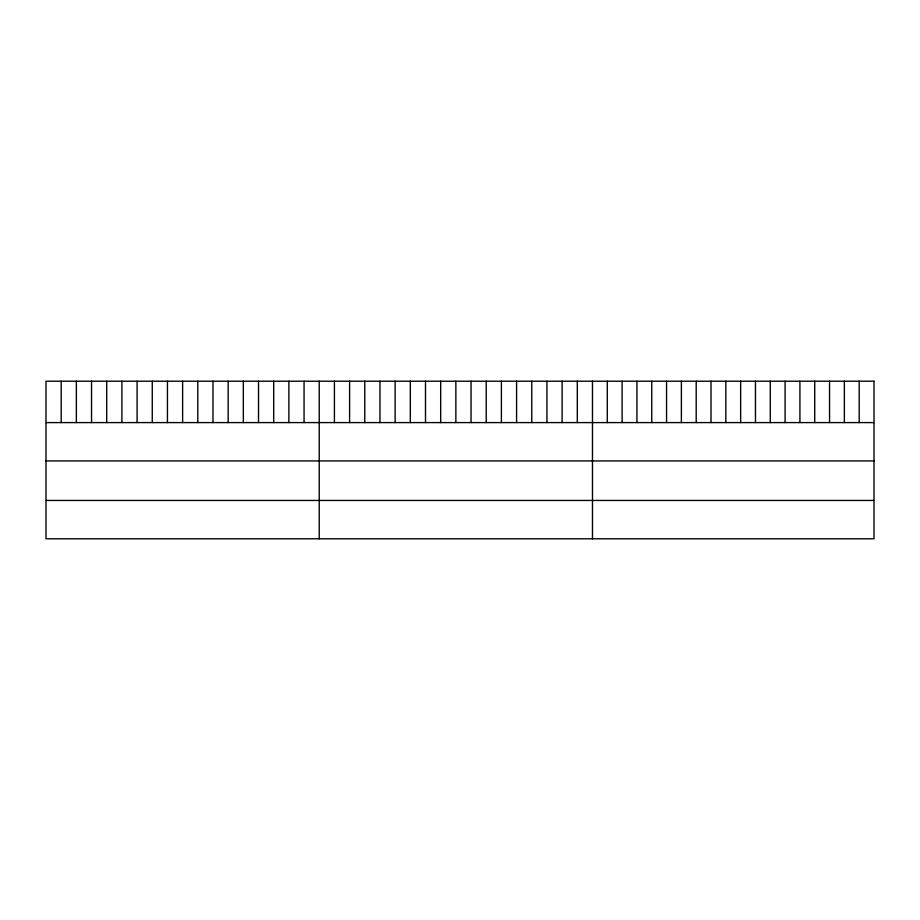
<?xml version="1.0" encoding="UTF-8"?>
<svg xmlns="http://www.w3.org/2000/svg" width="920" height="920" viewBox="0 0 920 920"><rect width="100%" height="100%" fill="white"/><g stroke="black" fill="none" stroke-linecap="round" stroke-linejoin="round"><path stroke-width="1.38" d="M46 422.591L874 422.591M46 460.931L874 460.931M46 500.445L874 500.445M859.188 381.213L859.188 422.591M844.364 381.213L844.364 422.591M829.553 381.213L829.553 422.591M814.729 381.213L814.729 422.591M799.917 381.213L799.917 422.591M785.093 381.213L785.093 422.591M770.281 381.213L770.281 422.591M755.469 381.213L755.469 422.591M740.646 381.213L740.646 422.591M725.834 381.213L725.834 422.591M711.01 381.213L711.01 422.591M696.198 381.213L696.198 422.591M681.386 381.213L681.386 422.591M666.563 381.213L666.563 422.591M651.751 381.213L651.751 422.591M636.928 381.213L636.928 422.591M622.115 381.213L622.115 422.591M607.292 381.213L607.292 422.591M592.48 381.213L592.48 538.786M577.3 381.213L577.3 422.591M562.12 381.213L562.12 422.591M546.94 381.213L546.94 422.591M531.76 381.213L531.76 422.591M516.58 381.213L516.58 422.591M501.4 381.213L501.4 422.591M486.22 381.213L486.22 422.591M471.04 381.213L471.04 422.591M455.86 381.213L455.86 422.591M440.68 381.213L440.68 422.591M425.5 381.213L425.5 422.591M410.32 381.213L410.32 422.591M395.14 381.213L395.14 422.591M379.96 381.213L379.96 422.591M364.78 381.213L364.78 422.591M349.6 381.213L349.6 422.591M334.42 381.213L334.42 422.591M319.24 381.213L319.24 538.786M304.06 381.213L304.06 422.591M288.88 381.213L288.88 422.591M273.7 381.213L273.7 422.591M258.52 381.213L258.52 422.591M243.34 381.213L243.34 422.591M228.16 381.213L228.16 422.591M212.98 381.213L212.98 422.591M197.8 381.213L197.8 422.591M182.62 381.213L182.62 422.591M167.44 381.213L167.44 422.591M152.26 381.213L152.26 422.591M137.08 381.213L137.08 422.591M121.9 381.213L121.9 422.591M106.72 381.213L106.72 422.591M91.54 381.213L91.54 422.591M76.36 381.213L76.36 422.591M61.18 381.213L61.18 422.591M874 381.213L46 381.213L46 538.786L874 538.786L874 381.213"/></g></svg>
